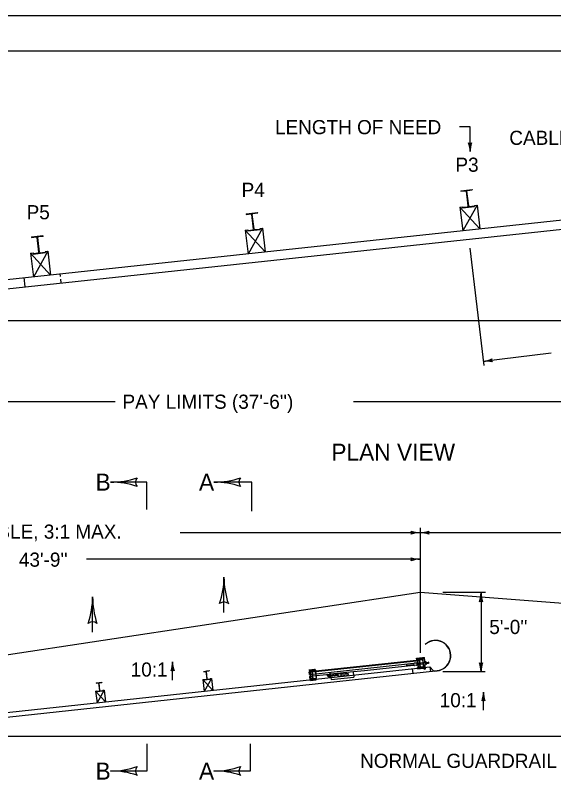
# Model space of a CAD drawing. Extents: x 998.4 to 1037, y 998.9 to 1022.7.
# Drawn here: x 1016.11 to 1023.71, y 1011.11 to 1022 of the extents above; entities that cross this region are included whole.
import ezdxf

# ---------------------------------------------------------------- set-up
doc = ezdxf.new("R2010")
doc.units = 0
for name, color, linetype in [('Default', 7, 'Continuous'), ('Level 1', 7, 'Continuous'), ('Level 10', 7, 'Continuous'), ('Level 11', 7, 'Continuous'), ('Level 14', 7, 'Continuous'), ('Level 2', 7, 'Continuous'), ('Level 6', 7, 'Continuous'), ('Level 7', 7, 'Continuous')]:
    doc.layers.add(name, color=color, linetype=linetype)

# ---------------------------------------------------------------- blocks, each defined once
blk = doc.blocks.new('WSHR_1')
at = {"layer": 'Default'}
for p, q in [((-0.0106, 0.0007), (-0.0106, 0.0026)), ((-0.0099, 0.0033), (0.0099, 0.0033)), ((0.0099, 0), (-0.0099, 0)), ((0.0106, 0.0026), (0.0106, 0.0007))]:
    blk.add_line(p, q, dxfattribs=at)
for centre, start, end in [((-0.0099, 0.0026), 90, 180), ((-0.0099, 0.0007), 180, 270), ((0.0099, 0.0026), 0, 90), ((0.0099, 0.0007), 270, 0)]:
    blk.add_arc(centre, 0.000661, start, end, dxfattribs=at)
blk = doc.blocks.new('HXNUT_1')
at = {"layer": 'Default'}
for p, q in [((-0.018, 0.012), (-0.018, 0.003)), ((0.014, 0.015), (-0.014, 0.015)), ((0.014, 0), (-0.014, 0)), ((-0.009, 0.003), (-0.009, 0.012)), ((0.009, 0.003), (0.009, 0.012)), ((0.018, 0.012), (0.018, 0.003))]:
    blk.add_line(p, q, dxfattribs=at)
for centre, radius, start, end in [((-0.014, 0.01), 0.00529, 30, 150), ((-0.014, 0.005), 0.00529, 210, 330), ((0, -0.002), 0.0172, 57.7958, 122.2042), ((0, 0.017), 0.0172, 237.7958, 302.2042), ((0.014, 0.01), 0.00529, 30, 150), ((0.014, 0.005), 0.00529, 210, 330)]:
    blk.add_arc(centre, radius, start, end, dxfattribs=at)

msp = doc.modelspace()

# ---------------------------------------------------------------- linework, layer by layer
at = {"layer": 'Level 1'}
for p, q in [((1022.398, 1019.523), (1022.559, 1019.543)), ((1022.398, 1019.523), (1022.399, 1019.516)), ((1022.399, 1019.516), (1022.465, 1019.524)), ((1022.502, 1019.308), (1022.477, 1019.515)), ((1022.509, 1019.309), (1022.484, 1019.516)), ((1022.493, 1019.527), (1022.56, 1019.535)), ((1022.559, 1019.543), (1022.56, 1019.535)), ((1022.385, 1019.292), (1022.42, 1019.296)), ((1022.385, 1019.292), (1022.425, 1018.955)), ((1022.42, 1019.296), (1022.422, 1019.281)), ((1022.422, 1019.281), (1022.593, 1019.301)), ((1022.426, 1019.289), (1022.493, 1019.297)), ((1022.427, 1019.281), (1022.426, 1019.289)), ((1022.52, 1019.3), (1022.587, 1019.308)), ((1022.588, 1019.301), (1022.587, 1019.308)), ((1022.591, 1019.316), (1022.627, 1019.321)), ((1022.591, 1019.316), (1022.593, 1019.301)), ((1022.627, 1019.321), (1022.667, 1018.984)), ((1019.366, 1019.197), (1019.528, 1019.217)), ((1019.366, 1019.197), (1019.367, 1019.19)), ((1019.367, 1019.19), (1019.434, 1019.198)), ((1019.47, 1018.982), (1019.445, 1019.189)), ((1019.478, 1018.983), (1019.453, 1019.19)), ((1019.462, 1019.201), (1019.529, 1019.209)), ((1019.528, 1019.217), (1019.529, 1019.209)), ((1019.353, 1018.966), (1019.389, 1018.97)), ((1019.353, 1018.966), (1019.394, 1018.629)), ((1019.389, 1018.97), (1019.39, 1018.955)), ((1019.39, 1018.955), (1019.562, 1018.975)), ((1019.395, 1018.963), (1019.461, 1018.971)), ((1019.395, 1018.955), (1019.395, 1018.963)), ((1019.489, 1018.974), (1019.556, 1018.982)), ((1019.557, 1018.975), (1019.556, 1018.982)), ((1019.56, 1018.99), (1019.595, 1018.995)), ((1019.56, 1018.99), (1019.562, 1018.975)), ((1019.595, 1018.995), (1019.636, 1018.658)), ((1016.336, 1018.871), (1016.497, 1018.891)), ((1016.336, 1018.871), (1016.337, 1018.864)), ((1016.337, 1018.864), (1016.404, 1018.872)), ((1016.44, 1018.656), (1016.415, 1018.863)), ((1016.447, 1018.657), (1016.422, 1018.864)), ((1016.431, 1018.875), (1016.498, 1018.883)), ((1016.497, 1018.891), (1016.498, 1018.883)), ((1016.323, 1018.64), (1016.358, 1018.644)), ((1016.323, 1018.64), (1016.363, 1018.303)), ((1016.358, 1018.644), (1016.36, 1018.629)), ((1016.36, 1018.629), (1016.531, 1018.65)), ((1016.364, 1018.637), (1016.431, 1018.645)), ((1016.365, 1018.63), (1016.364, 1018.637)), ((1016.459, 1018.648), (1016.525, 1018.656)), ((1016.526, 1018.649), (1016.525, 1018.656)), ((1016.529, 1018.665), (1016.565, 1018.669)), ((1016.529, 1018.665), (1016.531, 1018.65)), ((1016.565, 1018.669), (1016.605, 1018.332)), ((1017.962, 1015.406), (1017.452, 1015.406)), ((1017.962, 1015.022), (1017.962, 1015.406)), ((1019.447, 1015.406), (1018.912, 1015.406)), ((1019.447, 1014.997), (1019.447, 1015.406)), ((1018.435, 1014.693), (1021.823, 1014.693)), ((1021.823, 1014.761), (1021.823, 1012.996)), ((1021.823, 1014.693), (1026.689, 1014.693)), ((1017.909, 1014.318), (1017.111, 1014.318)), ((1021.823, 1014.318), (1017.909, 1014.318)), ((1019.053, 1013.565), (1019.053, 1014.065)), ((1011.227, 1012.246), (1021.823, 1013.851)), ((1021.823, 1013.851), (1022.254, 1013.818)), ((1022.144, 1013.851), (1022.747, 1013.851)), ((1022.254, 1013.818), (1030.248, 1013.207)), ((1022.683, 1013.851), (1022.683, 1012.731)), ((1017.198, 1013.286), (1017.198, 1013.786)), ((1018.327, 1012.609), (1018.327, 1012.866)), ((1018.762, 1012.734), (1018.842, 1012.744)), ((1018.762, 1012.734), (1018.762, 1012.73)), ((1018.762, 1012.73), (1018.795, 1012.734)), ((1018.814, 1012.627), (1018.801, 1012.73)), ((1018.817, 1012.627), (1018.805, 1012.73)), ((1018.809, 1012.736), (1018.843, 1012.74)), ((1018.842, 1012.744), (1018.843, 1012.74)), ((1022.146, 1012.731), (1022.744, 1012.731)), ((1018.755, 1012.618), (1018.773, 1012.62)), ((1018.755, 1012.618), (1018.775, 1012.45)), ((1018.773, 1012.62), (1018.774, 1012.613)), ((1018.774, 1012.613), (1018.859, 1012.623)), ((1018.776, 1012.617), (1018.809, 1012.621)), ((1018.776, 1012.613), (1018.776, 1012.617)), ((1018.823, 1012.623), (1018.856, 1012.627)), ((1018.857, 1012.623), (1018.856, 1012.627)), ((1018.858, 1012.631), (1018.876, 1012.633)), ((1018.858, 1012.631), (1018.859, 1012.623)), ((1018.876, 1012.633), (1018.896, 1012.464)), ((1017.246, 1012.571), (1017.327, 1012.581)), ((1017.246, 1012.571), (1017.246, 1012.567)), ((1017.246, 1012.567), (1017.28, 1012.571)), ((1017.298, 1012.464), (1017.285, 1012.567)), ((1017.302, 1012.464), (1017.289, 1012.567)), ((1017.294, 1012.573), (1017.327, 1012.577)), ((1017.327, 1012.581), (1017.327, 1012.577)), ((1017.239, 1012.455), (1017.257, 1012.457)), ((1017.239, 1012.455), (1017.26, 1012.287)), ((1017.257, 1012.457), (1017.258, 1012.45)), ((1017.258, 1012.45), (1017.344, 1012.46)), ((1017.26, 1012.454), (1017.293, 1012.458)), ((1017.26, 1012.45), (1017.26, 1012.454)), ((1017.307, 1012.46), (1017.341, 1012.464)), ((1017.341, 1012.46), (1017.341, 1012.464)), ((1017.343, 1012.468), (1017.36, 1012.47)), ((1017.343, 1012.468), (1017.344, 1012.46)), ((1017.36, 1012.47), (1017.381, 1012.301)), ((1022.718, 1012.186), (1022.718, 1012.442)), ((1017.962, 1011.71), (1017.962, 1011.326)), ((1019.422, 1011.71), (1019.422, 1011.326)), ((1017.962, 1011.326), (1017.452, 1011.326)), ((1019.422, 1011.326), (1018.912, 1011.326))]:
    msp.add_line(p, q, dxfattribs=at)
for centre, radius, start, end in [((1022.467, 1019.514), 0.0101, 6.85, 96.85), ((1022.494, 1019.517), 0.0101, 96.85, 186.85), ((1022.491, 1019.307), 0.0101, 276.85, 6.85), ((1022.519, 1019.31), 0.0101, 186.85, 276.85), ((1019.435, 1019.188), 0.0101, 6.85, 96.85), ((1019.463, 1019.191), 0.0101, 96.85, 186.85), ((1019.46, 1018.981), 0.0101, 276.85, 6.85), ((1019.488, 1018.984), 0.0101, 186.85, 276.85), ((1016.405, 1018.862), 0.0101, 6.85, 96.85), ((1016.433, 1018.865), 0.0101, 96.85, 186.85), ((1016.43, 1018.655), 0.0101, 276.85, 6.85), ((1016.457, 1018.659), 0.0101, 186.85, 276.85), ((1018.796, 1012.729), 0.00507, 6.85, 96.85), ((1018.81, 1012.731), 0.00507, 96.85, 186.85), ((1018.808, 1012.626), 0.00507, 276.85, 6.85), ((1018.822, 1012.628), 0.00507, 186.85, 276.85), ((1017.28, 1012.566), 0.00507, 6.85, 96.85), ((1017.294, 1012.568), 0.00507, 96.85, 186.85), ((1017.293, 1012.463), 0.00507, 276.85, 6.85), ((1017.307, 1012.465), 0.00507, 186.85, 276.85)]:
    msp.add_arc(centre, radius, start, end, dxfattribs=at)
at = {"layer": 'Level 10'}
msp.add_line((1007, 1021.5), (1035.5, 1021.5), dxfattribs=at)
at = {"layer": 'Level 11'}
msp.add_lwpolyline([(1007, 1021.5), (1035.5, 1021.5), (1035.5, 1000.5), (1007, 1000.5)], close=True, dxfattribs=at)
at = {"layer": 'Level 14'}
msp.add_line((1000, 1022), (1036, 1022), dxfattribs=at)
at = {"layer": 'Level 2'}
for p, q in [((1022.531, 1020.427), (1022.381, 1020.427)), ((1022.529, 1020.076), (1022.529, 1020.427)), ((1010.597, 1017.692), (1028.796, 1019.648)), ((1010.598, 1017.56), (1028.959, 1019.534)), ((1022.385, 1019.292), (1022.667, 1018.984)), ((1022.627, 1019.321), (1022.425, 1018.955)), ((1019.353, 1018.966), (1019.636, 1018.658)), ((1019.595, 1018.995), (1019.394, 1018.629)), ((1022.525, 1018.71), (1022.722, 1017.053)), ((1016.323, 1018.64), (1016.605, 1018.332)), ((1016.565, 1018.669), (1016.363, 1018.303)), ((1016.228, 1018.297), (1016.242, 1018.167)), ((1016.735, 1018.352), (1016.74, 1018.311)), ((1016.744, 1018.273), (1016.749, 1018.221)), ((1010.646, 1017.692), (1029.859, 1017.692)), ((1023.672, 1017.227), (1022.715, 1017.113)), ((1017.516, 1016.542), (1010.392, 1016.542)), ((1028.53, 1016.542), (1020.883, 1016.542)), ((1021.893, 1013.118), (1021.924, 1013.138)), ((1021.893, 1013.118), (1021.894, 1013.116)), ((1021.926, 1013.136), (1021.894, 1013.116)), ((1021.772, 1012.919), (1021.853, 1012.928)), ((1021.854, 1012.918), (1021.853, 1012.928)), ((1021.863, 1012.928), (1021.883, 1012.93)), ((1021.88, 1012.766), (1021.863, 1012.928)), ((1021.9, 1012.768), (1021.883, 1012.93)), ((1020.303, 1012.735), (1021.813, 1012.897)), ((1020.304, 1012.727), (1021.814, 1012.889)), ((1020.307, 1012.694), (1021.818, 1012.857)), ((1021.821, 1012.826), (1021.036, 1012.742)), ((1021.727, 1012.842), (1021.63, 1012.831)), ((1021.63, 1012.831), (1021.632, 1012.811)), ((1021.729, 1012.822), (1021.632, 1012.811)), ((1021.731, 1012.842), (1021.727, 1012.842)), ((1021.733, 1012.822), (1021.729, 1012.822)), ((1021.731, 1012.842), (1021.734, 1012.846)), ((1021.731, 1012.842), (1021.733, 1012.822)), ((1021.733, 1012.822), (1021.737, 1012.819)), ((1021.766, 1012.852), (1021.741, 1012.85)), ((1021.769, 1012.819), (1021.744, 1012.817)), ((1021.773, 1012.909), (1021.772, 1012.919)), ((1021.773, 1012.909), (1021.852, 1012.918)), ((1021.773, 1012.907), (1021.854, 1012.915)), ((1021.773, 1012.907), (1021.774, 1012.897)), ((1021.777, 1012.847), (1021.773, 1012.85)), ((1021.774, 1012.897), (1021.855, 1012.905)), ((1021.774, 1012.897), (1021.775, 1012.893)), ((1021.775, 1012.893), (1021.813, 1012.897)), ((1021.779, 1012.827), (1021.776, 1012.823)), ((1021.777, 1012.847), (1021.867, 1012.857)), ((1021.869, 1012.837), (1021.779, 1012.827)), ((1021.789, 1012.854), (1021.784, 1012.899)), ((1021.793, 1012.854), (1021.788, 1012.899)), ((1021.795, 1012.801), (1021.792, 1012.823)), ((1021.795, 1012.908), (1021.853, 1012.914)), ((1021.799, 1012.801), (1021.796, 1012.824)), ((1021.825, 1012.786), (1021.813, 1012.897)), ((1021.817, 1012.897), (1021.855, 1012.901)), ((1021.829, 1012.786), (1021.817, 1012.897)), ((1021.854, 1012.915), (1021.855, 1012.905)), ((1021.855, 1012.901), (1021.855, 1012.905)), ((1021.872, 1012.809), (1021.861, 1012.907)), ((1021.893, 1012.835), (1021.89, 1012.862)), ((1021.906, 1012.868), (1021.892, 1012.866)), ((1021.893, 1012.857), (1021.907, 1012.859)), ((1021.895, 1012.84), (1021.909, 1012.841)), ((1021.91, 1012.833), (1021.896, 1012.831)), ((1021.909, 1012.861), (1021.939, 1012.865)), ((1021.912, 1012.837), (1021.909, 1012.864)), ((1021.912, 1012.84), (1021.909, 1012.861)), ((1021.941, 1012.844), (1021.911, 1012.841)), ((1021.942, 1012.862), (1021.939, 1012.865)), ((1021.943, 1012.847), (1021.941, 1012.844)), ((1021.942, 1012.862), (1021.943, 1012.847)), ((1012.861, 1011.818), (1021.961, 1012.797)), ((1012.862, 1011.752), (1022.042, 1012.739)), ((1020.255, 1012.729), (1020.299, 1012.734)), ((1020.26, 1012.689), (1020.255, 1012.729)), ((1020.256, 1012.722), (1020.3, 1012.727)), ((1020.258, 1012.757), (1020.338, 1012.765)), ((1020.259, 1012.746), (1020.258, 1012.757)), ((1020.259, 1012.746), (1020.338, 1012.755)), ((1020.259, 1012.744), (1020.34, 1012.753)), ((1020.259, 1012.744), (1020.26, 1012.734)), ((1020.26, 1012.734), (1020.341, 1012.742)), ((1020.26, 1012.734), (1020.26, 1012.73)), ((1020.271, 1012.748), (1020.27, 1012.758)), ((1020.275, 1012.691), (1020.27, 1012.736)), ((1020.272, 1012.735), (1020.271, 1012.745)), ((1020.279, 1012.691), (1020.274, 1012.737)), ((1020.279, 1012.749), (1020.278, 1012.759)), ((1020.28, 1012.736), (1020.279, 1012.746)), ((1020.281, 1012.745), (1020.339, 1012.751)), ((1020.287, 1012.749), (1020.286, 1012.76)), ((1020.288, 1012.737), (1020.287, 1012.747)), ((1020.311, 1012.623), (1020.299, 1012.734)), ((1020.303, 1012.735), (1020.341, 1012.739)), ((1020.315, 1012.624), (1020.303, 1012.735)), ((1020.325, 1012.754), (1020.324, 1012.764)), ((1020.326, 1012.741), (1020.325, 1012.751)), ((1020.329, 1012.754), (1020.328, 1012.764)), ((1020.331, 1012.741), (1020.33, 1012.752)), ((1020.334, 1012.754), (1020.333, 1012.765)), ((1020.335, 1012.742), (1020.334, 1012.752)), ((1020.339, 1012.755), (1020.338, 1012.765)), ((1020.34, 1012.753), (1020.341, 1012.742)), ((1020.34, 1012.753), (1020.341, 1012.742)), ((1020.341, 1012.739), (1020.341, 1012.742)), ((1020.352, 1012.699), (1020.347, 1012.744)), ((1020.356, 1012.699), (1020.351, 1012.745)), ((1020.558, 1012.703), (1020.548, 1012.702)), ((1020.553, 1012.646), (1020.548, 1012.702)), ((1020.563, 1012.646), (1020.558, 1012.703)), ((1020.559, 1012.698), (1020.882, 1012.732)), ((1020.671, 1012.701), (1020.695, 1012.704)), ((1020.707, 1012.699), (1020.703, 1012.702)), ((1020.707, 1012.699), (1020.807, 1012.709)), ((1020.81, 1012.689), (1020.807, 1012.709)), ((1021.036, 1012.742), (1020.882, 1012.725)), ((1020.883, 1012.72), (1020.882, 1012.732)), ((1020.886, 1012.681), (1020.883, 1012.72)), ((1021.713, 1012.77), (1021.72, 1012.705)), ((1021.786, 1012.788), (1021.865, 1012.797)), ((1021.787, 1012.778), (1021.786, 1012.788)), ((1021.787, 1012.778), (1021.868, 1012.787)), ((1021.787, 1012.778), (1021.868, 1012.787)), ((1021.825, 1012.786), (1021.787, 1012.782)), ((1021.787, 1012.782), (1021.787, 1012.778)), ((1021.788, 1012.768), (1021.787, 1012.778)), ((1021.788, 1012.768), (1021.869, 1012.777)), ((1021.807, 1012.794), (1021.824, 1012.796)), ((1021.828, 1012.796), (1021.865, 1012.8)), ((1021.867, 1012.79), (1021.829, 1012.786)), ((1021.868, 1012.787), (1021.867, 1012.797)), ((1021.868, 1012.787), (1021.867, 1012.79)), ((1021.869, 1012.777), (1021.868, 1012.787)), ((1021.88, 1012.766), (1021.9, 1012.768)), ((1021.961, 1012.797), (1022.009, 1012.746)), ((1022.009, 1012.744), (1021.961, 1012.797)), ((1021.961, 1012.796), (1021.968, 1012.731)), ((1022.026, 1012.74), (1022.063, 1012.744)), ((1022.026, 1012.737), (1022.063, 1012.741)), ((1018.755, 1012.618), (1018.896, 1012.464)), ((1018.876, 1012.633), (1018.775, 1012.45)), ((1020.26, 1012.689), (1020.303, 1012.694)), ((1020.307, 1012.663), (1020.263, 1012.659)), ((1020.263, 1012.659), (1020.267, 1012.618)), ((1020.31, 1012.631), (1020.267, 1012.626)), ((1020.311, 1012.623), (1020.267, 1012.618)), ((1020.272, 1012.625), (1020.351, 1012.634)), ((1020.273, 1012.615), (1020.272, 1012.625)), ((1020.272, 1012.619), (1020.273, 1012.615)), ((1020.273, 1012.615), (1020.354, 1012.624)), ((1020.273, 1012.615), (1020.354, 1012.624)), ((1020.274, 1012.605), (1020.273, 1012.615)), ((1020.274, 1012.605), (1020.355, 1012.614)), ((1020.278, 1012.66), (1020.275, 1012.691)), ((1020.281, 1012.638), (1020.278, 1012.66)), ((1020.282, 1012.661), (1020.279, 1012.691)), ((1020.284, 1012.638), (1020.282, 1012.661)), ((1020.285, 1012.616), (1020.284, 1012.627)), ((1020.286, 1012.606), (1020.285, 1012.616)), ((1020.293, 1012.617), (1020.292, 1012.627)), ((1020.293, 1012.631), (1020.351, 1012.638)), ((1020.294, 1012.607), (1020.293, 1012.617)), ((1020.301, 1012.618), (1020.3, 1012.628)), ((1020.302, 1012.608), (1020.301, 1012.618)), ((1020.549, 1012.69), (1020.31, 1012.664)), ((1020.353, 1012.628), (1020.315, 1012.624)), ((1020.339, 1012.622), (1020.338, 1012.632)), ((1020.34, 1012.612), (1020.339, 1012.622)), ((1020.344, 1012.623), (1020.342, 1012.633)), ((1020.345, 1012.613), (1020.344, 1012.623)), ((1020.348, 1012.623), (1020.347, 1012.633)), ((1020.349, 1012.613), (1020.348, 1012.623)), ((1020.355, 1012.669), (1020.352, 1012.699)), ((1020.354, 1012.624), (1020.353, 1012.634)), ((1020.354, 1012.624), (1020.353, 1012.628)), ((1020.355, 1012.614), (1020.354, 1012.624)), ((1020.358, 1012.646), (1020.355, 1012.669)), ((1020.359, 1012.669), (1020.356, 1012.699)), ((1020.361, 1012.646), (1020.359, 1012.669)), ((1020.517, 1012.676), (1020.519, 1012.679)), ((1020.518, 1012.661), (1020.517, 1012.676)), ((1020.518, 1012.661), (1020.521, 1012.659)), ((1020.519, 1012.679), (1020.532, 1012.681)), ((1020.534, 1012.66), (1020.521, 1012.659)), ((1020.55, 1012.682), (1020.661, 1012.694)), ((1020.663, 1012.674), (1020.552, 1012.662)), ((1020.563, 1012.646), (1020.566, 1012.617)), ((1020.566, 1012.617), (1020.889, 1012.652)), ((1020.661, 1012.694), (1020.664, 1012.698)), ((1020.661, 1012.694), (1020.663, 1012.674)), ((1020.663, 1012.674), (1020.667, 1012.671)), ((1020.674, 1012.668), (1020.699, 1012.671)), ((1020.709, 1012.678), (1020.706, 1012.675)), ((1020.709, 1012.678), (1020.707, 1012.699)), ((1020.709, 1012.678), (1020.81, 1012.689)), ((1020.886, 1012.681), (1020.889, 1012.652)), ((1017.239, 1012.455), (1017.381, 1012.301)), ((1017.36, 1012.47), (1017.26, 1012.287)), ((1012.82, 1011.818), (1030.248, 1011.818))]:
    msp.add_line(p, q, dxfattribs=at)
for centre, radius, start, end in [((1022.529, 1020.224), 0.0313, 228.7746, 310.8913), ((1022.138, 1020.076), 0.391, 0, 18.6688), ((1022.919, 1020.076), 0.391, 161.3472, 179.9939), ((1022.138, 1020.076), 0.391, 359.9878, 0), ((1022.669, 1017.501), 0.391, 276.8, 295.4688), ((1022.761, 1016.725), 0.391, 78.1472, 96.7939), ((1022.669, 1017.501), 0.391, 276.7878, 276.8), ((1022.863, 1017.131), 0.0313, 145.5746, 227.6913), ((1017.452, 1016.578), 1.172, 270.0061, 288.6528), ((1017.897, 1015.406), 0.0938, 139.1087, 221.2254), ((1018.912, 1016.578), 1.172, 270.0061, 288.6528), ((1019.358, 1015.406), 0.0938, 139.1087, 221.2254), ((1017.452, 1014.234), 1.172, 90, 90.0122), ((1017.452, 1014.234), 1.172, 71.3312, 90), ((1018.912, 1014.234), 1.172, 71.3312, 90), ((1018.912, 1014.234), 1.172, 90, 90.0122), ((1021.674, 1014.694), 0.0313, 318.7746, 40.8913), ((1021.823, 1015.085), 0.391, 251.3472, 269.9939), ((1021.823, 1014.303), 0.391, 90, 108.6688), ((1021.823, 1015.084), 0.391, 270, 288.6688), ((1021.823, 1014.303), 0.391, 89.9878, 90), ((1021.823, 1014.302), 0.391, 71.3472, 89.9939), ((1021.823, 1015.084), 0.391, 269.9878, 270), ((1021.972, 1014.693), 0.0313, 138.7746, 220.8913), ((1021.674, 1014.318), 0.0313, 318.7746, 40.8913), ((1021.823, 1014.709), 0.391, 251.3472, 269.9939), ((1021.823, 1013.927), 0.391, 90, 108.6688), ((1021.823, 1013.927), 0.391, 89.9878, 90), ((1017.881, 1014.065), 1.172, 341.3472, 359.9939), ((1020.225, 1014.065), 1.172, 179.9878, 180), ((1020.225, 1014.065), 1.172, 180, 198.6688), ((1022.292, 1013.842), 0.391, 341.3472, 359.9939), ((1023.074, 1013.842), 0.391, 180, 198.6688), ((1023.074, 1013.842), 0.391, 179.9878, 180), ((1016.026, 1013.786), 1.172, 341.3472, 359.9939), ((1018.37, 1013.786), 1.172, 180, 198.6688), ((1018.37, 1013.786), 1.172, 179.9878, 180), ((1019.053, 1013.62), 0.0938, 48.7746, 130.8913), ((1022.683, 1013.693), 0.0313, 48.7746, 130.8913), ((1017.198, 1013.34), 0.0938, 48.7746, 130.8913), ((1022.04, 1012.956), 0.216, 276.3111, 122.3111), ((1022.04, 1012.956), 0.213, 276.3111, 122.3111), ((1017.936, 1012.866), 0.391, 341.3472, 359.9939), ((1018.718, 1012.866), 0.391, 180, 198.6688), ((1018.718, 1012.866), 0.391, 179.9878, 180), ((1021.742, 1012.84), 0.0102, 96.1363, 141.1363), ((1021.743, 1012.827), 0.0102, 231.1363, 276.1363), ((1021.767, 1012.842), 0.0102, 51.1363, 96.1363), ((1021.768, 1012.83), 0.0102, 276.1363, 321.1363), ((1021.796, 1012.9), 0.0114, 96.1363, 186.1363), ((1021.796, 1012.9), 0.00761, 96.1363, 186.1363), ((1021.854, 1012.906), 0.0114, 6.1363, 96.1363), ((1021.854, 1012.906), 0.00761, 6.1363, 96.1363), ((1021.895, 1012.862), 0.00508, 126.1363, 246.1363), ((1021.908, 1012.85), 0.0165, 153.9321, 218.3405), ((1021.898, 1012.836), 0.00508, 126.1363, 246.1363), ((1021.904, 1012.863), 0.00508, 306.1363, 66.1363), ((1021.894, 1012.849), 0.0165, 333.9321, 38.3405), ((1021.907, 1012.837), 0.00508, 306.1363, 66.1363), ((1022.683, 1012.88), 0.0313, 228.7746, 310.8913), ((1022.292, 1012.731), 0.391, 0, 18.6688), ((1023.074, 1012.731), 0.391, 161.3472, 179.9939), ((1018.327, 1012.717), 0.0313, 48.7746, 130.8913), ((1020.281, 1012.737), 0.0114, 96.1363, 186.1363), ((1020.281, 1012.737), 0.00761, 96.1363, 186.1363), ((1020.339, 1012.744), 0.0114, 6.1363, 96.1363), ((1020.339, 1012.744), 0.00761, 6.1363, 96.1363), ((1020.696, 1012.694), 0.0102, 51.0126, 96.0126), ((1021.806, 1012.802), 0.0114, 186.1363, 276.1363), ((1021.806, 1012.802), 0.00761, 186.1363, 276.1363), ((1021.864, 1012.808), 0.0114, 276.1363, 6.1363), ((1021.864, 1012.808), 0.00761, 276.1363, 6.1363), ((1022.024, 1012.76), 0.0203, 222.4048, 276.3111), ((1022.024, 1012.758), 0.0203, 222.4048, 276.3111), ((1022.292, 1012.731), 0.391, 359.9878, 0), ((1020.292, 1012.639), 0.0114, 186.1363, 276.1363), ((1020.292, 1012.639), 0.00761, 186.1363, 276.1363), ((1020.35, 1012.645), 0.00761, 276.1363, 6.1363), ((1020.35, 1012.645), 0.0114, 276.1363, 6.1363), ((1020.672, 1012.691), 0.0102, 96.0126, 141.0126), ((1020.673, 1012.679), 0.0102, 231.0126, 276.0126), ((1020.698, 1012.681), 0.0102, 276.0126, 321.0126), ((1022.327, 1012.442), 0.391, 341.3472, 359.9939), ((1023.109, 1012.442), 0.391, 180, 198.6688), ((1023.109, 1012.442), 0.391, 179.9878, 180), ((1022.718, 1012.293), 0.0313, 48.7746, 130.8913), ((1017.452, 1012.498), 1.172, 269.9878, 270), ((1017.452, 1012.498), 1.172, 270, 288.6688), ((1017.452, 1010.155), 1.172, 71.3472, 89.9939), ((1017.897, 1011.326), 0.0938, 138.7746, 220.8913), ((1018.912, 1012.498), 1.172, 270, 288.6688), ((1018.912, 1010.155), 1.172, 71.3472, 89.9939), ((1018.912, 1012.498), 1.172, 269.9878, 270), ((1019.358, 1011.326), 0.0938, 138.7746, 220.8913)]:
    msp.add_arc(centre, radius, start, end, dxfattribs=at)

# ---------------------------------------------------------------- block references
for name, p, xscale, yscale, rotation in [('HXNUT_1', (1020.548, 1012.672), 0.9593361079584227, 0.9593361079584225, 96.01263656070529), ('WSHR_1', (1020.551, 1012.671), 1.918672215916846, 0.9593361079584226, 94.92916371539228)]:
    msp.add_blockref(name, p, dxfattribs=dict(at, xscale=xscale, yscale=yscale, rotation=rotation))

# ---------------------------------------------------------------- texts
at = {"layer": 'Level 1'}
for s, p in [("PAY LIMITS (37'-6'')", (1017.62, 1016.443)), ('SLOPE 4:1 DESIRABLE, 3:1 MAX.', (1013.446, 1014.608)), ("43'-9''", (1016.157, 1014.212)), ('10:1', (1017.736, 1012.66)), ('10:1', (1022.1, 1012.227))]:
    msp.add_text(s, height=0.2, dxfattribs=at).set_placement(p)
msp.add_text('NORMAL GUARDRAIL LINE EXTENDED', height=0.2, rotation=359.996, dxfattribs=at).set_placement((1020.976, 1011.37))
at = {"layer": 'Level 2'}
msp.add_text('LENGTH OF NEED', height=0.2, rotation=360, dxfattribs=at).set_placement((1019.774, 1020.322))
at = {"layer": 'Level 6'}
for s, p in [('CABLE ANCHOR', (1023.083, 1020.171)), ('P3', (1022.322, 1019.791)), ('P4', (1019.302, 1019.436)), ('P5', (1016.266, 1019.12)), ("5'-0''", (1022.8, 1013.261))]:
    msp.add_text(s, height=0.2, dxfattribs=at).set_placement(p)
at = {"layer": 'Level 7'}
for s, p in [('PLAN VIEW', (1020.569, 1015.71)), ('B', (1017.239, 1015.287)), ('A', (1018.7, 1015.287)), ('B', (1017.239, 1011.205)), ('A', (1018.7, 1011.205))]:
    msp.add_text(s, height=0.24, dxfattribs=at).set_placement(p)

doc.saveas('drawing.dxf')
